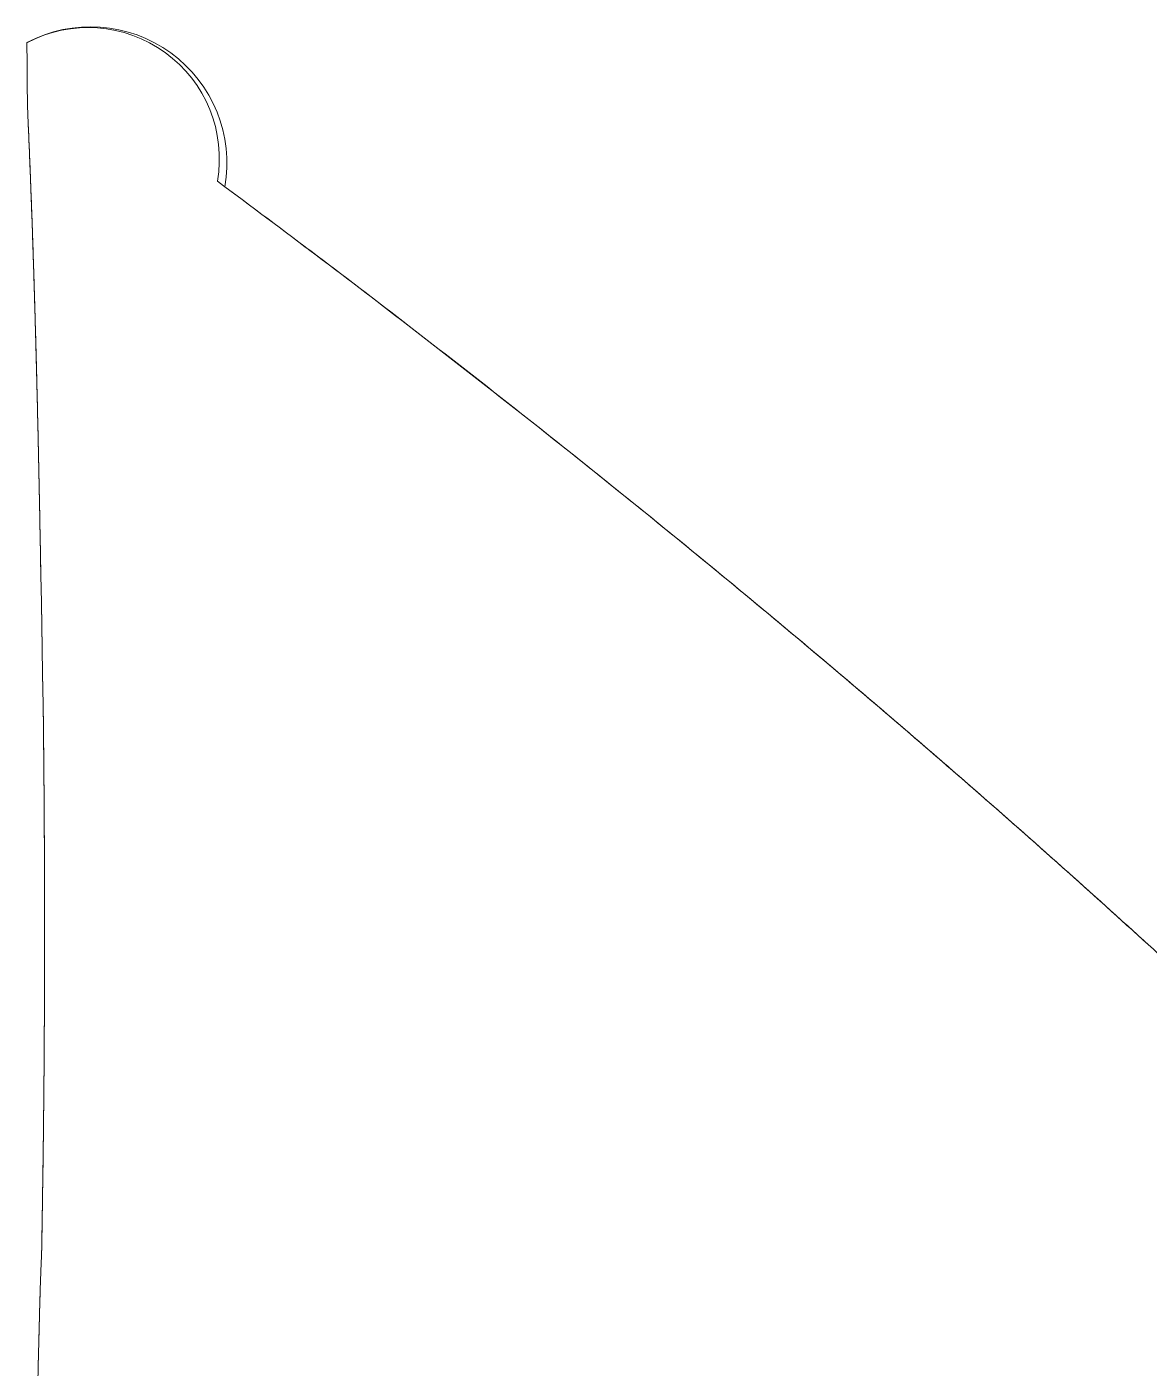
# Model space of a CAD drawing. Header units: millimetres. Extents: x 8533 to 164433, y 5768 to 115327.
# Drawn here: x 57183.88 to 57199.65, y 107764.94 to 107783.79 of the extents above; entities that cross this region are included whole.
import ezdxf

# ---------------------------------------------------------------- set-up
doc = ezdxf.new("R2010")
doc.units = ezdxf.units.MM
doc.header["$LTSCALE"] = 250
doc.layers.add('06_G-ENP_심볼', color=3, linetype='Continuous')
doc.layers.add('G-ENP', color=1, linetype='Continuous')

# ---------------------------------------------------------------- blocks, each defined once
blk = doc.blocks.new('zw$82BC')
at = {"layer": 'G-ENP', "color": 8, "lineweight": 0}
for centre, radius, start, end in [((18.46867979494921, 92.26181955423323), 0.02414730004565659, 350.0641537741026, 117.8285314257981), ((18.46825980593401, 92.26261097354757), 0.02322445737602837, 350.1431189047453, 117.8570177298426), ((18.26555776344624, 92.27928629936639), 0.191888808606681, 0.9215585837573746, 1.160957349194803), ((18.26435569829302, 92.27926454569894), 0.193091069712911, 0.9133466936735487, 1.151254192787744), ((18.22738009068264, 92.27867219781461), 0.230071420072592, 0.7219004030962577, 0.9215561099724893), ((18.22564836438598, 92.27864747321809), 0.231803321993535, 0.7151806482415768, 0.9133442716352516), ((18.17018578406136, 92.27795154533595), 0.2872702666509044, 0.562003398850239, 0.721898897820644), ((18.16747945056183, 92.27792136364491), 0.2899767675731711, 0.5567762439829385, 0.7151791716570852), ((18.07509177947959, 92.27701876210568), 0.3823688459880462, 0.4418774481231881, 0.5620025475508252), ((18.0702804767396, 92.27697680092427), 0.3871803308351071, 0.4381431777673665, 0.5567754027232474), ((17.88581696740347, 92.27555900918179), 0.5716492870406797, 0.3615279998833066, 0.4418770151761596), ((17.87499422255594, 92.27548341418543), 0.5824722950246493, 0.359286738819127, 0.4381427476448223), ((17.32533607733423, 92.27202241373652), 1.132141334834533, 0.3209576484818611, 0.3615277953792373), ((17.28208011159064, 92.2717653612035), 1.175398063481241, 0.3202094592051918, 0.3592865467884717), ((-39.66776716436759, 91.95275699310508), 58.12613880411271, 0.320167407923338, 0.3209576039433736), ((83.80001227965444, 92.64351856329421), 65.34357291742315, 180.3202094080123, 180.3209123240233), ((19.63547376678129, 92.284145496409), 1.178028024854769, 180.3201674588616, 180.3591573060393), ((19.5920279585214, 92.28388738198214), 1.13458145073341, 180.3209123848418, 180.3613952781621), ((19.04057492771621, 92.28041633940398), 0.5831174976888409, 180.3591574868867, 180.4379262421524), ((19.029728509142, 92.28034061207785), 0.5722708156311549, 180.3613954782022, 180.441657226759), ((18.84492839684653, 92.27892093691412), 0.3874652519313915, 180.4379266736131, 180.5564716581083), ((18.84011009585414, 92.27887893670396), 0.3826467687575243, 180.4416576745797, 180.5616955202663), ((18.74760429994156, 92.27797567429684), 0.2901365646917144, 180.556472506011, 180.7147881801613), ((18.7448949249307, 92.27794547518562), 0.2874270222529734, 180.5616963657691, 180.7215046506666), ((18.68937759675312, 92.27724924076296), 0.2319053302048002, 180.7147896587941, 180.9128660945104), ((18.68764436599174, 92.27722450790509), 0.2301719238543638, 180.7215061525287, 180.9210746584681), ((18.65063900023746, 92.2766319932943), 0.1931618164968655, 180.9128685222067, 181.1506888469965), ((18.64943602433841, 92.27661023413327), 0.1919586446943867, 180.9210771200849, 181.1603887503726), ((18.62301693629128, 92.27607718705661), 0.1655341812992509, 181.1506925858604, 181.428230453453), ((18.62213386959696, 92.2760572297035), 0.1646508899820402, 181.1603925490296, 181.4394204574824), ((18.60233692003631, 92.2755615966268), 0.1448477387389954, 181.4282359230401, 181.7454518133174), ((18.60166161129571, 92.2755428185489), 0.1441721698367361, 181.4394260078549, 181.7581301733932), ((18.58628443372602, 92.27507244159926), 0.128787801336234, 181.7454595244542, 182.1022969226214), ((18.58575174163259, 92.27505448586714), 0.1282548075708277, 181.7581379878993, 182.1164611439963), ((18.57347317540969, 92.2746021810878), 0.1159679150420313, 182.1023074319006, 182.4986883093316), ((18.57304265996653, 92.27458483014004), 0.1155370509567015, 182.1164717610418, 182.5143350108836), ((24.04880283387656, 92.5301754291001), 5.597258531999749, 182.6688682860729, 182.6784926131672), ((12.99508185008814, 92.01589751257791), 5.468419423772843, 2.646969966702041, 2.658263615267148), ((16.59437550105288, 92.1868942680693), 1.865074747079695, 2.373693735924847, 2.511055013991529), ((16.59107114022682, 92.18675347483895), 1.868382105236955, 2.368663303753573, 2.505783161804257), ((16.50196734905849, 92.18306379284661), 1.957562254860135, 2.242771858769683, 2.373691609352016), ((16.49831343910866, 92.18291666751549), 1.961219124831197, 2.237983572579084, 2.368661189524717), ((16.39955873003568, 92.17905315173135), 2.060049378404061, 2.118309405189333, 2.242770045104743), ((16.39549966686543, 92.17889876428677), 2.0641113757991, 2.113763870388607, 2.237981768808876), ((17.13584629318764, 90.43079655915807), 2.275482176098196, 52.34586078004187, 53.4440205615734), ((17.13773629351461, 90.43329314397079), 2.272350924439501, 52.30416340885341, 53.40325108645192), ((16.28551469549798, 92.17483491081794), 2.174171398058699, 2.000321171223631, 2.118307897043565), ((16.28098252553646, 92.17467212116526), 2.178706489875705, 1.996018884943156, 2.113762374511186), ((16.15782154452201, 92.1703750994617), 2.301942406990629, 1.888819227343255, 2.000319967495331), ((16.15273172369037, 92.1702024745772), 2.30703515352802, 1.884760594447094, 1.996017695265196), ((16.01397051267504, 92.16563120980146), 2.445871639089475, 1.783812959709935, 1.888818324518615), ((16.00821724713582, 92.16544695337922), 2.45162785360551, 1.779998282515488, 1.884759703716446), ((15.85079588378007, 92.16054941299626), 2.609125380773347, 1.685309117468603, 1.783812350775299), ((15.84424490675424, 92.16035124032948), 2.615679353756206, 1.681738594823943, 1.779997683126452), ((15.66424573640053, 92.15506062358088), 2.795756257898678, 1.59331184378925, 1.685308796273628), ((15.65672362012698, 92.15484557293058), 2.80328144679317, 1.589985582930968, 1.681738282554468), ((15.44904752647791, 92.14907473499073), 3.011037702561435, 1.507822737056794, 1.593311805511618), ((15.44032681944397, 92.1488389166397), 3.019761596612186, 1.504740748469994, 1.589985554125722), ((17.18657557957268, 90.49653051039064), 2.192449575290571, 51.22244359332294, 52.34603267510278), ((17.18849408307211, 90.49896515172776), 2.189349925899436, 51.17976297944905, 52.30433561772659), ((15.19821237088242, 92.14247210089218), 3.261959742366022, 1.428840882680315, 1.507822976308648), ((15.18798838334568, 92.14221029463067), 3.272187080591625, 1.426003084035701, 1.504740997844718), ((14.90227432689717, 92.13509044225759), 3.557989833339841, 1.356362905687179, 1.428841397112494), ((14.89012947512238, 92.1347954847758), 3.570138265541617, 1.353769121782685, 1.42600360652077), ((14.54808679027515, 92.1267041412637), 3.912276639674372, 1.290383006719648, 1.356363686212828), ((14.5334333347089, 92.12636594237227), 3.926933996697519, 1.288032973412685, 1.353769911562102), ((14.11684245432123, 92.11699017971921), 4.343630367305546, 1.230893004839953, 1.290384050178524), ((14.09882553155201, 92.11659405168251), 4.361651643466687, 1.228786370212786, 1.288034026485105), ((13.58065681809451, 92.10546934760987), 4.879939761282904, 1.177882390016202, 1.230894306835773), ((13.55798399073031, 92.10499307413733), 4.902617589676191, 1.176018714650616, 1.228787681200438), ((12.89634456103353, 92.09139917395498), 5.564396651781072, 1.131338350669763, 1.177883942361328), ((12.86696558655832, 92.09080750121632), 5.593781582794618, 1.129717108747355, 1.176020277232531), ((17.23801202138243, 90.56054527852933), 2.110330161994581, 50.07208680266085, 51.22262391258521), ((17.23995490511653, 90.56291263544267), 2.107267669393514, 50.02836449041877, 51.17994361725321), ((11.99325600252759, 92.07356464612178), 6.467661294556112, 1.091245820020475, 1.131340151710258), ((11.95371153309829, 92.07279807307555), 6.507213192529694, 1.089866403702948, 1.129718917685306), ((10.74731334318132, 92.04983148589986), 7.713829972252923, 1.05758752142112, 1.091247864459863), ((10.69128311165549, 92.04878129107306), 7.769870044205596, 1.056449239001433, 1.089868456799828), ((18.97880482310008, 92.19956732224057), 0.5190277407380539, 180.8124007415688, 181.2926424127398), ((18.96960704413148, 92.19933488871152), 0.5098268670387833, 180.8200662847158, 181.2949550492638), ((18.03508158854824, 92.1764617956851), 0.4249804218114529, 1.373298067515733, 1.536699239404492), ((18.03311848437438, 92.17641203737702), 0.4269441558282004, 1.367550873601918, 1.530208621462121), ((17.97610791590303, 92.17504787363686), 0.4839710417506252, 1.229648914174384, 1.373314226235242), ((17.97358810729646, 92.1749907439941), 0.4864914972457123, 1.224639632908536, 1.367566963514889), ((17.89905045960889, 92.17339371832549), 0.5610462504775426, 1.105597060514274, 1.229663081317392), ((17.89569401444045, 92.17332544371345), 0.5644033893218094, 1.101320918320585, 1.224653724579574), ((17.79393344214061, 92.17136495470555), 0.6661828437419368, 1.001023954696795, 1.105609218574936), ((17.78923548232758, 92.17127873879383), 0.6708815939490349, 0.9974768465234105, 1.101332995277124), ((17.64178113263348, 92.16870626169072), 0.8183583803333281, 0.91582921912532, 1.0010340751007), ((17.63473025794168, 92.16858850136049), 0.8254102377014345, 0.913007732536433, 0.9974868946238592), ((17.40151504183281, 92.164865315371), 1.05865517027701, 0.8499308083968883, 0.9158373087558463), ((17.3897524432502, 92.16468430172904), 1.07041916093842, 0.8478322266849122, 0.9130157552772611), ((16.96455437695415, 92.15838276781199), 1.495663918557907, 0.8032650947230036, 0.8499368524534168), ((16.94106814648411, 92.15804426910086), 1.51915258759381, 0.8018873918156454, 0.8478381972386981), ((15.91950738801201, 92.14373046870782), 2.540813620259104, 0.7757869155197349, 0.803269080479285), ((15.85117183718008, 92.14278936917498), 2.609155650436453, 0.7751287531384522, 0.8018913029673514), ((17.29004233640786, 90.62270084742983), 2.029271736272904, 48.89319649814876, 50.07227563430496), ((10.06609458127106, 92.06446992316768), 8.39476303242507, 0.7674696529301755, 0.775788839152539), ((9.271993798805298, 92.0537769108297), 9.188935804694815, 0.7675303978841215, 0.7751306003920327), ((24.90459455196869, 92.26324160989486), 6.445068218766359, 180.7674695242634, 180.7783052289514), ((24.50353057503328, 92.25782973337078), 6.04396773074362, 180.7675301821831, 180.7790849441431), ((17.29200521142231, 90.62499576390911), 2.026251935241627, 48.84837118046759, 50.02855364199409), ((20.78731423472586, 92.20730899104916), 2.327408001044889, 180.7783030468049, 180.8083041628093), ((20.732764435498, 92.20655312252302), 2.272852965865009, 180.7790826605282, 180.8098035949878), ((19.87885444621743, 92.1944918762569), 1.41885780112834, 180.8082999095611, 180.8574955135406), ((19.85833407218117, 92.19419322324467), 1.398335254551663, 180.8097992641565, 180.8597161022597), ((19.47946693578275, 92.18851403611978), 1.019425556481079, 180.8574891967389, 180.9259268488244), ((19.46878365767328, 92.18834751608944), 1.008740981319397, 180.8597097108847, 180.9288707558026), ((19.25465603456094, 92.18488055342357), 0.7945852942845341, 180.9259184792111, 181.0136642319012), ((19.24811292896597, 92.18476960517177), 0.788041248753332, 180.928862319309, 181.0173342837997), ((19.11032623028372, 92.18232671794772), 0.650232897427631, 181.013653824781, 181.1207921164811), ((19.10590636343547, 92.18224422576117), 0.6458122614788283, 181.0173238149668, 181.1251918543514), ((19.0097083929614, 92.18035811052715), 0.5495958038558407, 181.1207796887594, 181.2474132662038), ((19.00652043409754, 92.18029208465254), 0.546407161985627, 181.1251793565836, 181.2525468970938), ((18.93547417633921, 92.17874154745806), 0.4753439877591641, 181.2473988359465, 181.3936486120072), ((18.93306405784701, 92.17868587431064), 0.472933226991642, 181.2525324002959, 181.3995210239927), ((18.33670792721865, 92.1636922222745), 0.1236121015397256, 0.9096959742306137, 1.61709238112231), ((18.32572291752213, 92.1634976769929), 0.1345981488888713, 0.8319921089176877, 1.548541360011169), ((14.94905115408905, 92.12348817596637), 3.511506474305128, 0.5999100884126708, 0.6880308957537945), ((14.95127160187475, 92.1235130695917), 3.509285887200253, 0.5965728247654246, 0.684751026817317), ((15.00712948899901, 92.12409633649247), 3.453424955341319, 0.5102619103605978, 0.5999095153629097), ((15.00926629651862, 92.12411697607632), 3.451288048362201, 0.506867438434069, 0.596572250043767), ((15.06303095700805, 92.12459422900139), 3.397521270109407, 0.4190921102310796, 0.5102613230684494), ((15.06508835209651, 92.12461085382927), 3.395463808070299, 0.4156406280820495, 0.5068668522667581), ((17.34254627061541, 90.68286259977532), 1.949421254085167, 47.68410250270195, 48.89339383955978), ((17.34452449292384, 90.68508014346082), 1.946449632338659, 47.63811000221816, 48.84856883991635), ((15.11686717147235, 92.12498805817194), 3.343683615170993, 0.3264059993650421, 0.4190915078553143), ((15.11884909550561, 92.12500089209914), 3.341701649801156, 0.3228977104727561, 0.4156400279316698), ((15.16874234878237, 92.12528362227653), 3.29180759586452, 0.232209008693484, 0.3264053846684021), ((15.17065240976127, 92.12529287480459), 3.289897512690631, 0.2286441205491655, 0.3228970940317748), ((15.21875325121466, 92.12548634385007), 3.241796282563204, 0.136506691687866, 0.2322083779004447), ((15.22059535025569, 92.12549221349468), 3.239954174384701, 0.1328854104604984, 0.2286434892744138), ((15.26699091999718, 92.12560130575315), 3.193558476789972, 0.03930471806802095, 0.1365060482664937), ((15.26876798941767, 92.12560397577454), 3.191781405576647, 0.03562726375426056, 0.1328847667678812), ((15.31525501493151, 92.12563291808465), 3.145294371053212, 359.9368754768535, 0.03562660674583332), ((15.31353953953301, 92.12563327409526), 3.147009846276793, 359.9406088898904, 0.03930406016641557), ((17.39539702078856, 90.7409024717108), 1.870923938964685, 46.4430582286308, 47.68430823609383), ((15.3601352222109, 92.12558350833604), 3.100414136575641, 359.836635980032, 359.9368748083082), ((15.35847879409614, 92.12558672773952), 3.102070567608112, 359.8404251215875, 359.9406082182643), ((15.4034826505348, 92.12545995058906), 3.057066532157232, 359.7349148222905, 359.8366352957489), ((15.40188258115894, 92.12546587973941), 3.058666612308754, 359.7387594628472, 359.8404244377672), ((15.44536687896853, 92.12526620410745), 3.015181855613331, 359.6317181767114, 359.7349141219542), ((15.4438205309993, 92.12527469871492), 3.016728226705736, 359.6356180849513, 359.7387587658617), ((15.48585302518872, 92.12500600357123), 2.974694873260046, 359.5270523462187, 359.6317174625215), ((15.48435803349629, 92.12501692724993), 2.976189904653365, 359.5310072831695, 359.6356173743552), ((15.52500214492314, 92.12468287732048), 2.935544420049967, 359.4209237650128, 359.5270516191397), ((15.52355623094986, 92.12469610171854), 2.936990394291126, 359.4249334864228, 359.5310065576876), ((15.56147292603198, 92.12431556406256), 2.899071789690559, 359.317403247002, 359.4249327440774), ((15.56287185362392, 92.12430016081879), 2.897672777505701, 359.3133389887264, 359.4209230214387), ((15.59951636147959, 92.12386101175014), 2.861025638355585, 359.2043047050149, 359.3133382298404), ((15.59816244841871, 92.12387847844343), 2.862379663875886, 359.2084232467604, 359.3174024880656), ((15.63498661796065, 92.12336842489714), 2.825551961683492, 359.0938277344193, 359.2043039324846), ((15.63367596077639, 92.12338784409769), 2.826862762518309, 359.0980002993988, 359.2084224748745), ((15.66933069488222, 92.12282524272752), 2.791203589575578, 358.9819150258211, 359.0938269465743), ((15.66806138959568, 92.12284651263036), 2.792473072859296, 358.986141353257, 359.0979995114357), ((18.28297773902354, 92.07422826409066), 0.1771187234167595, 358.0988935641395, 359.6774399226189), ((18.2783393740993, 92.07439075751807), 0.1817604200949267, 358.108896838982, 359.6989706855955), ((18.82317349911905, 92.05199660982828), 0.3635427957116001, 177.590517000584, 177.7597526683862), ((18.82183320389323, 92.05205109885839), 0.3622013938197197, 177.5838418219539, 177.7537005796414), ((18.79046541325478, 92.05337295314143), 0.3308057646639374, 177.4046549348592, 177.590524839074), ((18.78934851801115, 92.05342183323665), 0.3296878008225324, 177.3973540466966, 177.5838496919083), ((18.91186182779809, 92.04865794126817), 0.4522940220500406, 177.9124082265418, 178.0485713233351), ((18.90981075282123, 92.04873035744254), 0.4502416695768359, 177.9069767423424, 178.0437583470872), ((18.86280880339883, 92.050446041322), 0.4032084182082572, 177.7597455547251, 177.9124145659029), ((18.86116989903014, 92.05050805039019), 0.4015683416677197, 177.7536934406577, 177.9069831018256), ((19.16349851378671, 92.04067025237998), 0.7040577488282294, 178.2679913778923, 178.3555422408995), ((19.05605304130036, 92.04391619037887), 0.596563258383994, 178.1682719127755, 178.27157661313), ((19.0525182155492, 92.04402616620769), 0.5930267227386866, 178.164075502732, 178.2679952436482), ((18.97418223982733, 92.04653450849185), 0.514650599267188, 178.0485657870399, 178.1682766100447), ((18.97153970780245, 92.04662188537878), 0.5120066235354053, 178.0437527796807, 178.1640802343444), ((19.59497894603858, 92.02862476158435), 1.135706365324565, 178.4291051082022, 178.4833909364259), ((19.58232188325157, 92.0289660956185), 1.123044701326222, 178.426750089493, 178.4816479379942), ((19.33259298775387, 92.03582050737509), 0.8732217565138729, 178.3585069651962, 178.4291071594078), ((19.3250796617133, 92.03603136023406), 0.8657054728630486, 178.355539257474, 178.4267521675831), ((19.16847141432648, 92.04052382493006), 0.7090328042049615, 178.2715727860423, 178.3585099165718), ((21.30046052866602, 91.98427865903068), 2.841764472940036, 178.5213754275378, 178.5430672945218), ((21.22258309776011, 91.98627467936132), 2.763861467431615, 178.5202440014992, 178.5425474177763), ((20.08209156770904, 92.01572793285567), 1.622989685767394, 178.4833897955615, 178.5213756347657), ((20.05638621818328, 92.01640030137605), 1.597275544733928, 178.4816467657544, 178.5202442396408), ((12.81495891493377, 92.19848869226672), 5.646440418319879, 358.5375535271492, 358.5484652241848), ((12.47927087926236, 92.20702564051203), 5.982236988369311, 358.5382577509633, 358.5485570796091), ((29.87844809611683, 91.76610837387676), 11.42252603475177, 178.543068029939, 178.5484635430018), ((28.71561364114622, 91.7956308723733), 10.25931687622841, 178.5425481237709, 178.5485554404189), ((17.04785138654559, 92.09001885969963), 1.412158303201936, 358.4667286248391, 358.5103214229201), ((17.02764167300758, 92.09055183188713), 1.432375042830922, 358.4686604727387, 358.5116388183357), ((16.19918635099056, 92.11208909126424), 2.261110267505464, 358.5103178633154, 358.5375561438494), ((16.14708844972809, 92.11343107840685), 2.313225449511507, 358.5116352930228, 358.5382603390124), ((18.58339731815995, 92.04631980408203), 0.1240103240714272, 178.2592031892488, 178.9992269624713), ((18.57312096817948, 92.04655296042847), 0.1137317467861232, 178.1990563567774, 178.9393035816329), ((17.65519440562157, 92.07353038125558), 0.804591429180261, 358.3303354411112, 358.4067548870089), ((17.64861851518346, 92.07371751125112), 0.811169981174018, 358.3335009915266, 358.4093026172441), ((17.43416258219658, 92.07967837791017), 1.02570873928838, 358.4067494377549, 358.4667331400712), ((17.42350123251812, 92.07996912546457), 1.036374052262585, 358.4092972108434, 358.4686649493145), ((15.55891459078693, 92.09561732169738), 2.90087422730824, 358.9816169216202, 359.0724622403317)]:
    blk.add_arc(centre, radius, start, end, dxfattribs=at)

msp = doc.modelspace()

# ---------------------------------------------------------------- block references
at = {"layer": '06_G-ENP_심볼', "color": 0, "xscale": 79.36842069133647, "yscale": 79.36842069133647, "zscale": 79.36842069133647}
msp.add_blockref('zw$82BC', (55718.94609826999, 100459.2019182342, -0.3242994333755119), dxfattribs=at)

doc.saveas('drawing.dxf')
